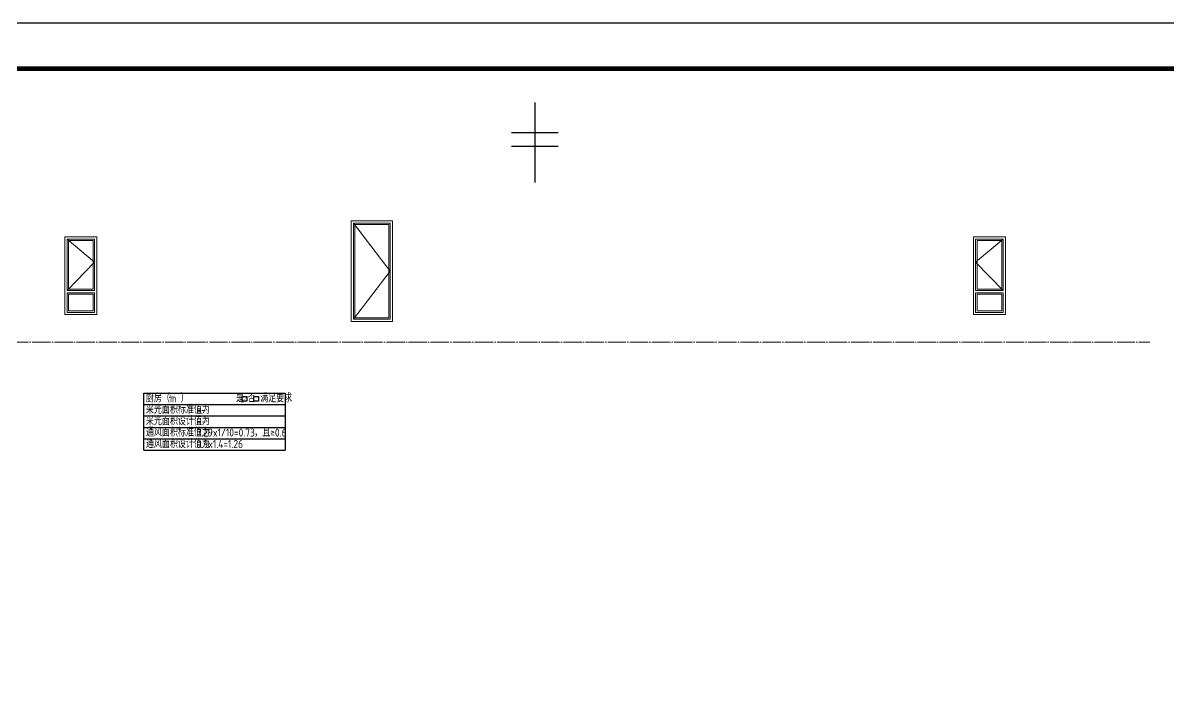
# Model space of a CAD drawing. Extents: x -518115 to 389031, y -231062 to 1628073.
# Drawn here: x 27121 to 52167, y 301480 to 315815 of the extents above; entities that cross this region are included whole.
import ezdxf

# ---------------------------------------------------------------- set-up
doc = ezdxf.new("R2010")
doc.units = 0
doc.header["$LTSCALE"] = 1000
doc.header["$MEASUREMENT"] = 0
doc.linetypes.add('DOTE', pattern=[2.42, 2, -0.2, 0.02, -0.2])
doc.layers.add('AD-INDX', color=43, linetype='Continuous')
doc.layers.add('图框', color=140, linetype='Continuous')
for name, color, linetype, lineweight in [('DOTE', 19, 'DOTE', 9), ('WINDOW', 144, 'Continuous', 15), ('立面-普通轮廓', 7, 'Continuous', 18), ('立面-窗开启线', 250, 'Continuous', 13)]:
    doc.layers.add(name, color=color, linetype=linetype, lineweight=lineweight)
doc.layers.add('yichutu', color=7, linetype='Continuous', true_color=0xffffff, plot=False)
doc.layers.add('不打印-标记', color=10, linetype='Continuous', lineweight=9, plot=False)
doc.styles.get("Standard").update_dxf_attribs({"font": 'gbenor.shx', "bigfont": 'gbcbig.shx'})

# ---------------------------------------------------------------- blocks, each defined once
blk = doc.blocks.new('TK')
at = {"layer": '图框'}
blk.add_lwpolyline([(465375, 548714), (549475, 548714), (549475, 489314), (465375, 489314)], close=True, dxfattribs=at)
blk.add_lwpolyline([(465375, 548714), (549475, 548714), (549475, 489314), (465375, 489314)], close=True, dxfattribs=at)
at = {"layer": '图框', "const_width": 100}
blk.add_lwpolyline([(548475, 490314), (548475, 547714), (467875, 547714), (467875, 490314)], close=True, dxfattribs=at)
blk = doc.blocks.new('yct-841-594-84100-59399.9999999999-100-1000.0')
at = {"layer": 'yichutu', "color": 7, "true_color": 0xffffff}
blk.add_lwpolyline([(0, 0), (0, 59400), (84100, 59400), (84100, 0)], close=True, dxfattribs=at)

msp = doc.modelspace()

# ---------------------------------------------------------------- linework, layer by layer
for p, q in [((38316.6, 314076.5), (38316.6, 312325.4)), ((38316.6, 314076.5), (38316.6, 312325.4)), ((37809.2, 313419.9), (38824, 313419.9)), ((37809.2, 313419.9), (38824, 313419.9)), ((37809.2, 313116.6), (38824, 313116.6)), ((37809.2, 313116.6), (38824, 313116.6)), ((29767.3, 306465.5), (29767.3, 307715.5)), ((29767.3, 307715.5), (32856.4, 307715.5)), ((32856.4, 307715.5), (32856.4, 306465.5)), ((29767.3, 307465.5), (32856.4, 307465.5)), ((29767.3, 307465.5), (32856.4, 307465.5)), ((29767.3, 307215.5), (32856.4, 307215.5)), ((29767.3, 306965.5), (32856.4, 306965.5)), ((29767.3, 306715.5), (32856.4, 306715.5)), ((29767.3, 306465.5), (32856.4, 306465.5))]:
    msp.add_line(p, q)
for points in [[(31918.6, 307639), (32018.6, 307639), (32018.6, 307539), (31918.6, 307539)], [(32172.6, 307639), (32272.6, 307639), (32272.6, 307539), (32172.6, 307539)]]:
    msp.add_lwpolyline(points, close=True)
at = {"color": 6, "const_width": 5}
msp.add_lwpolyline([(31944.6, 307584.5), (31962.6, 307564), (32005.6, 307626)], dxfattribs=at)
at = {"layer": 'DOTE', "ltscale": 0.2}
msp.add_line((9902.1, 308832.5), (51769.1, 308832.5), dxfattribs=at)
at = {"layer": 'WINDOW'}
for points in [[(34353.3, 311432.5), (35153.3, 311432.5), (35153.3, 309332.5), (34353.3, 309332.5)], [(28085.6, 311082.5), (28685.6, 311082.5), (28685.6, 309957.5), (28085.6, 309957.5)], [(47957.4, 311082.5), (48557.4, 311082.5), (48557.4, 309957.5), (47957.4, 309957.5)], [(28085.6, 309907.5), (28685.6, 309907.5), (28685.6, 309482.5), (28085.6, 309482.5)], [(47957.4, 309907.5), (48557.4, 309907.5), (48557.4, 309482.5), (47957.4, 309482.5)]]:
    msp.add_lwpolyline(points, close=True, dxfattribs=at)
at = {"layer": 'WINDOW', "color": 250}
for points in [[(34383.3, 311402.5), (35123.3, 311402.5), (35123.3, 309362.5), (34383.3, 309362.5)], [(28115.6, 311052.5), (28655.6, 311052.5), (28655.6, 309987.5), (28115.6, 309987.5)], [(47987.4, 311052.5), (48527.4, 311052.5), (48527.4, 309987.5), (47987.4, 309987.5)], [(28115.6, 309877.5), (28655.6, 309877.5), (28655.6, 309512.5), (28115.6, 309512.5)], [(47987.4, 309877.5), (48527.4, 309877.5), (48527.4, 309512.5), (47987.4, 309512.5)]]:
    msp.add_lwpolyline(points, close=True, dxfattribs=at)
at = {"layer": '立面-普通轮廓'}
for points in [[(34303.3, 311482.5), (35203.3, 311482.5), (35203.3, 309282.5), (34303.3, 309282.5)], [(28035.6, 311132.5), (28735.6, 311132.5), (28735.6, 309432.5), (28035.6, 309432.5)], [(47907.4, 311132.5), (48607.4, 311132.5), (48607.4, 309432.5), (47907.4, 309432.5)]]:
    msp.add_lwpolyline(points, close=True, dxfattribs=at)
at = {"layer": '立面-窗开启线', "color": 4, "ltscale": 0.5}
for points in [[(34353.3, 311432.5), (35153.3, 310382.5), (34353.3, 309332.5)], [(28085.6, 311082.5), (28685.6, 310582.5), (28085.6, 309957.5)], [(48557.4, 311082.5), (47957.4, 310582.5), (48557.4, 309957.5)]]:
    msp.add_lwpolyline(points, dxfattribs=at)

# ---------------------------------------------------------------- block references
msp.add_blockref('TK', (-466360.9, -232898.5))
at = {"layer": 'yichutu'}
msp.add_blockref('yct-841-594-84100-59399.9999999999-100-1000.0', (-985.9, 256415.2), dxfattribs=at)

# ---------------------------------------------------------------- texts
at = {"color": 91, "true_color": 0x7df289}
for s, p in [('是', (31782.4, 307514.4)), ('否', (32039.4, 307514.4)), ('满足要求', (32310.4, 307514.4))]:
    msp.add_text(s, height=175, dxfattribs=at).set_placement(p)
at = {"layer": 'AD-INDX', "color": 1}
msp.add_text('2', height=75.6, dxfattribs=at).set_placement((30306.8, 307606.6))
at = {"layer": '不打印-标记', "color": 1}
for s, p in [('厨房（m ）', (29810.4, 307514.4)), ('采光面积标准值为', (29810.4, 307264.4)), (':--', (30868.1, 307264.4)), ('通风面积标准值为', (29810.4, 306764.4)), (':7.29x1/10=0.73', (30868.1, 306764.4)), ('，且≥0.6', (32180.9, 306764.4))]:
    msp.add_text(s, height=175, dxfattribs=at).set_placement(p)
at = {"layer": '不打印-标记', "color": 2}
for s, p in [('采光面积设计值为', (29810.4, 307014.4)), (':--', (30868.1, 307014.4)), ('通风面积设计值为', (29810.4, 306514.4)), (':0.9x1.4=1.26', (30868.1, 306514.4))]:
    msp.add_text(s, height=175, dxfattribs=at).set_placement(p)

doc.saveas('drawing.dxf')
